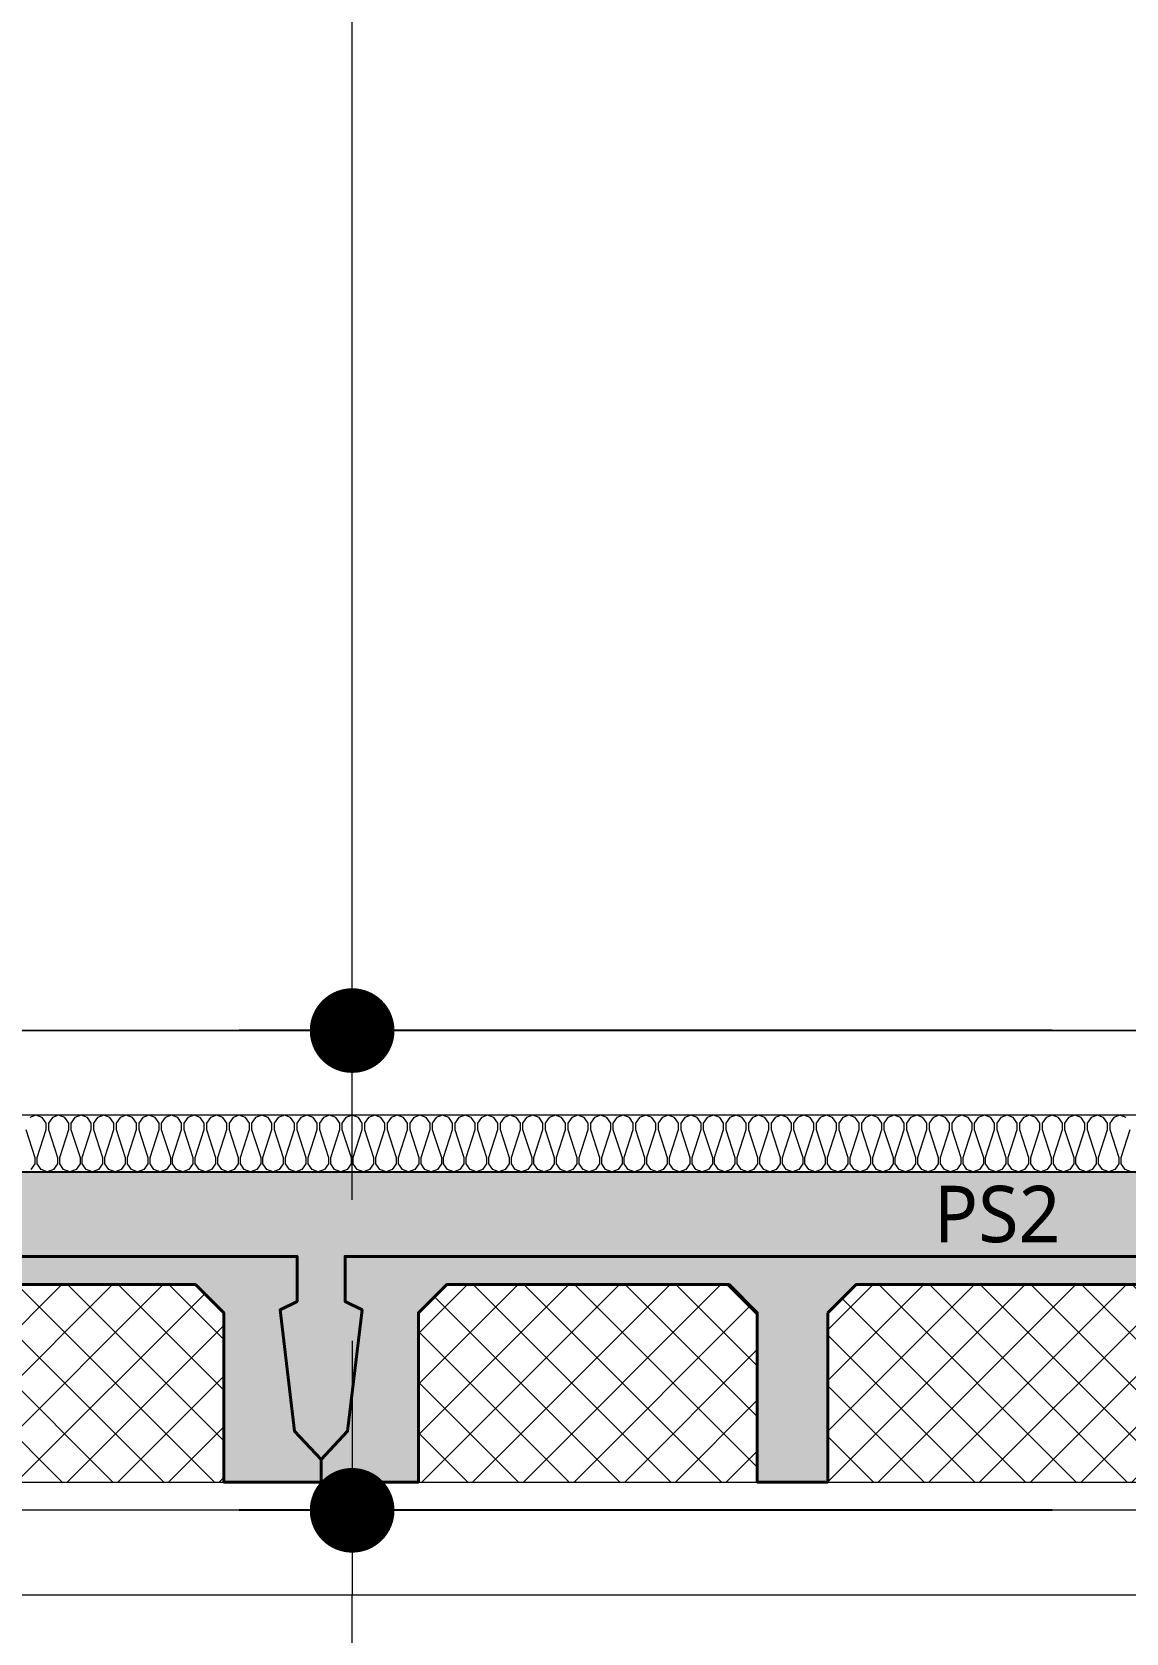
# Model space of a CAD drawing. Header units: millimetres. Extents: x 0 to 420000, y 0 to 297000.
# Drawn here: x 185406 to 187343, y 33383 to 36219 of the extents above; entities that cross this region are included whole.
import ezdxf
from ezdxf.enums import TextEntityAlignment as Align

# ---------------------------------------------------------------- set-up
doc = ezdxf.new("R2010")
doc.units = ezdxf.units.MM
doc.linetypes.add('0731_main_plan$0$form_$0$y-Landschaft$0$_$1$20120914_Verkehrsflächen_Grün$0$20120628_xref - Gammel$1$3_H-GL_F1_U3 - Default$0${ Offset Lines }', pattern=[0])
doc.linetypes.add('CEN', pattern=[62, 60, -1, 0, -1])
doc.layers.get('Defpoints').update_dxf_attribs({"color": 140})
for name, color, linetype, lineweight in [('A-AXIS-LINE', 1, 'CEN', 15), ('A-CONC-LIN1', 2, 'Continuous', 40), ('A-CONC-LIN2', 7, 'Continuous', 25), ('A-XXXX-FIN2', 6, 'Continuous', 20), ('A-XXXX-INSL1', 15, 'Continuous', 18), ('A-XXXX-INSL2', 8, 'Continuous', 18)]:
    doc.layers.add(name, color=color, linetype=linetype, lineweight=lineweight)
doc.layers.add('A-CONC-SOLD', color=253, linetype='CEN')
doc.layers.add('A-XXXX-NPLT', color=144, linetype='Continuous', lineweight=15, plot=False)
doc.styles.add('HY울릉도L', font='')
doc.styles.add('맑은고딕', font='')
doc.styles.get('HY울릉도L').set_extended_font_data('HYwulM')
doc.styles.get('맑은고딕').set_extended_font_data('Malgun Gothic')
doc.dimstyles.new('CDIM', dxfattribs={"dimtxt": 3, "dimasz": 1.5, "dimexe": 2, "dimexo": 1, "dimgap": 1, "dimtad": 1, "dimdec": 0, "dimrnd": 0.5, "dimzin": 0, "dimdsep": 32, "dimlunit": 6, "dimtxsty": 'HY울릉도L', "dimblk1": '_CIDOT', "dimblk2": '_CIDOT', "dimsah": 1, "dimcen": 5.5, "dimclrd": 2, "dimclre": 2, "dimclrt": 7, "dimadec": 0, "dimazin": 0, "dimtfac": 1, "dimtdec": 0, "dimtix": 1, "dimtmove": 2, "dimatfit": 1, "dimldrblk": '_CIDOT', "dimfxl": 1, "dimtolj": 1, "dimtzin": 0, "dimlwd": -1, "dimarcsym": 0})

# ---------------------------------------------------------------- blocks, each defined once
blk = doc.blocks.new('axis(211208)')
at = {"layer": 'A-AXIS-LINE', "ltscale": 1000}
for p, q in [((4631788.1, -431118.7), (4955413.1, -431118.7)), ((4631788.1, -432118.7), (4955413.1, -432118.7))]:
    blk.add_line(p, q, dxfattribs=at)
blk = doc.blocks.new('PS2')
at = {"layer": 'A-CONC-SOLD'}
h = blk.add_hatch(color=256, dxfattribs=at)
h.dxf.hatch_style = 1
h.paths.add_polyline_path([(1197.5, 0), (-1197.5, 0), (-1197.5, -510), (-1150.5, -460), (-1125, -245), (-1155, -230), (-1155, -150), (1155, -150), (1155, -230), (1125, -245), (1150.5, -460), (1197.5, -510)])
h = blk.add_hatch(color=256, dxfattribs=at)
h.dxf.hatch_style = 1
h.paths.add_polyline_path([(-1150.5, -460), (-1197.5, -510), (-1197.5, -550), (-1025, -550), (-1025, -510), (-1025, -250), (-975, -200), (-475, -200), (-425, -250), (-425, -510), (-425, -550), (-300, -550), (-300, -510), (-300, -250), (-250, -200), (250, -200), (300, -250), (300, -510), (300, -550), (425, -550), (425, -510), (425, -250), (475, -200), (975, -200), (1025, -250), (1025, -510), (1025, -550), (1197.5, -550), (1197.5, -510), (1150.5, -460), (1125, -245), (1155, -230), (1155, -150), (-1155, -150), (-1155, -230), (-1125, -245)])
at = {"layer": 'A-XXXX-INSL2'}
h = blk.add_hatch(dxfattribs=at)
h.set_pattern_fill('ANSI37', color=256, scale=20)
h.set_pattern_definition([(45, (-289951.5, -41968), (-44.90128, 44.90128), []), (135, (-289951.5, -41968), (-44.90128, -44.90128), [])])
h.paths.add_polyline_path([(-975, -200), (-1025, -250), (-1025, -510), (-1025, -550), (-425, -550), (-425, -510), (-425, -250), (-475, -200)])
h.paths.add_polyline_path([(-250, -200), (-300, -250), (-300, -510), (-300, -550), (300, -550), (300, -510), (300, -250), (250, -200)])
h.paths.add_polyline_path([(425, -510), (425, -550), (1025, -550), (1025, -510), (1025, -250), (975, -200), (475, -200), (425, -250)])
at = {"layer": 'A-CONC-LIN1', "color": 2, "linetype": '0731_main_plan$0$form_$0$y-Landschaft$0$_$1$20120914_Verkehrsflächen_Grün$0$20120628_xref - Gammel$1$3_H-GL_F1_U3 - Default$0${ Offset Lines }'}
blk.add_lwpolyline([(-300, -250), (-300, -510), (-300, -510), (-300, -550), (-425, -550), (-425, -510), (-425, -510), (-425, -250), (-475, -200), (-975, -200), (-1025, -250), (-1025, -510), (-1025, -510), (-1025, -550), (-1197.5, -550), (-1197.5, -510), (-1150.5, -460), (-1125, -245), (-1155, -230), (-1155, -150), (1155, -150), (1155, -230), (1125, -245), (1150.5, -460), (1197.5, -510), (1197.5, -550), (1025, -550), (1025, -510), (1025, -510), (1025, -250), (975, -200), (475, -200), (425, -250), (425, -510), (425, -510), (425, -550), (300, -550), (300, -510), (300, -510), (300, -250), (250, -200), (-250, -200)], close=True, dxfattribs=at)
at = {"layer": 'A-CONC-LIN2'}
blk.add_line((-1197.5, 0), (1197.5, 0), dxfattribs=at)
at = {"layer": 'A-XXXX-NPLT'}
for p, q in [((-1025, -550), (-425, -550)), ((-300, -550), (300, -550)), ((425, -550), (1025, -550))]:
    blk.add_line(p, q, dxfattribs=at)
at = {"layer": 'A-XXXX-NPLT', "style": '맑은고딕'}
blk.add_text('PS2', height=100, dxfattribs=at).set_placement((0, -75), align=Align.MIDDLE)
blk = doc.blocks.new('지하2층')
at = {"layer": 'A-XXXX-FIN2'}
blk.add_line((4758723.8, -391118.7), (4737273.8, -391118.7), dxfattribs=at)
at = {"layer": 'A-XXXX-INSL1'}
blk.add_lwpolyline([(4758623.8, -391968.7), (4741073.8, -391968.7)], dxfattribs=at)
at = {"layer": 'A-XXXX-INSL2'}
blk.add_line((4758623.8, -391268.7), (4681723.8, -391268.7), dxfattribs=at)
for points in [[(4757663.8, -391368.7), (4757652.8, -391364.7), (4757645.8, -391354.7), (4757645.8, -391343.7), (4757661.8, -391293.7)], [(4757654.8, -391272.7), (4757643.8, -391268.7), (4757632.8, -391272.7), (4757625.8, -391282.7), (4757625.8, -391293.7), (4757641.8, -391343.7), (4757641.8, -391354.7), (4757634.8, -391364.7), (4757623.8, -391368.7), (4757612.8, -391364.7), (4757605.8, -391354.7), (4757605.8, -391343.7), (4757621.8, -391293.7), (4757621.8, -391282.7), (4757614.8, -391272.7), (4757603.8, -391268.7), (4757592.8, -391272.7), (4757585.8, -391282.7), (4757585.8, -391293.7), (4757601.8, -391343.7), (4757601.8, -391354.7), (4757594.8, -391364.7), (4757583.8, -391368.7), (4757572.8, -391364.7), (4757565.8, -391354.7), (4757565.8, -391343.7), (4757581.8, -391293.7), (4757581.8, -391282.7), (4757574.8, -391272.7), (4757563.8, -391268.7), (4757552.8, -391272.7), (4757545.8, -391282.7), (4757545.8, -391293.7), (4757561.8, -391343.7), (4757561.8, -391354.7), (4757554.8, -391364.7), (4757543.8, -391368.7), (4757532.8, -391364.7), (4757525.8, -391354.7), (4757525.8, -391343.7), (4757541.8, -391293.7), (4757541.8, -391282.7), (4757534.8, -391272.7), (4757523.8, -391268.7), (4757512.8, -391272.7), (4757505.8, -391282.7), (4757505.8, -391293.7), (4757521.8, -391343.7), (4757521.8, -391354.7), (4757514.8, -391364.7), (4757503.8, -391368.7), (4757492.8, -391364.7), (4757485.8, -391354.7), (4757485.8, -391343.7), (4757501.8, -391293.7), (4757501.8, -391282.7), (4757494.8, -391272.7), (4757483.8, -391268.7), (4757472.8, -391272.7), (4757465.8, -391282.7), (4757465.8, -391293.7), (4757481.8, -391343.7), (4757481.8, -391354.7), (4757474.8, -391364.7), (4757463.8, -391368.7), (4757452.8, -391364.7), (4757445.8, -391354.7), (4757445.8, -391343.7), (4757461.8, -391293.7), (4757461.8, -391282.7), (4757454.8, -391272.7), (4757443.8, -391268.7), (4757432.8, -391272.7), (4757425.8, -391282.7), (4757425.8, -391293.7), (4757441.8, -391343.7), (4757441.8, -391354.7), (4757434.8, -391364.7), (4757423.8, -391368.7), (4757412.8, -391364.7), (4757405.8, -391354.7), (4757405.8, -391343.7), (4757421.8, -391293.7), (4757421.8, -391282.7), (4757414.8, -391272.7), (4757403.8, -391268.7), (4757392.8, -391272.7), (4757385.8, -391282.7), (4757385.8, -391293.7), (4757401.8, -391343.7), (4757401.8, -391354.7), (4757394.8, -391364.7), (4757383.8, -391368.7), (4757372.8, -391364.7), (4757365.8, -391354.7), (4757365.8, -391343.7), (4757381.8, -391293.7), (4757381.8, -391282.7), (4757374.8, -391272.7), (4757363.8, -391268.7), (4757352.8, -391272.7), (4757345.8, -391282.7), (4757345.8, -391293.7), (4757361.8, -391343.7), (4757361.8, -391354.7), (4757354.8, -391364.7), (4757343.8, -391368.7), (4757332.8, -391364.7), (4757325.8, -391354.7), (4757325.8, -391343.7), (4757341.8, -391293.7), (4757341.8, -391282.7), (4757334.8, -391272.7), (4757323.8, -391268.7), (4757312.8, -391272.7), (4757305.8, -391282.7), (4757305.8, -391293.7), (4757321.8, -391343.7), (4757321.8, -391354.7), (4757314.8, -391364.7), (4757303.8, -391368.7), (4757292.8, -391364.7), (4757285.8, -391354.7), (4757285.8, -391343.7), (4757301.8, -391293.7), (4757301.8, -391282.7), (4757294.8, -391272.7), (4757283.8, -391268.7), (4757272.8, -391272.7), (4757265.8, -391282.7), (4757265.8, -391293.7), (4757281.8, -391343.7), (4757281.8, -391354.7), (4757274.8, -391364.7), (4757263.8, -391368.7), (4757252.8, -391364.7), (4757245.8, -391354.7), (4757245.8, -391343.7), (4757261.8, -391293.7), (4757261.8, -391282.7), (4757254.8, -391272.7), (4757243.8, -391268.7), (4757232.8, -391272.7), (4757225.8, -391282.7), (4757225.8, -391293.7), (4757241.8, -391343.7), (4757241.8, -391354.7), (4757234.8, -391364.7), (4757223.8, -391368.7), (4757212.8, -391364.7), (4757205.8, -391354.7), (4757205.8, -391343.7), (4757221.8, -391293.7), (4757221.8, -391282.7), (4757214.8, -391272.7), (4757203.8, -391268.7), (4757192.8, -391272.7), (4757185.8, -391282.7), (4757185.8, -391293.7), (4757201.8, -391343.7), (4757201.8, -391354.7), (4757194.8, -391364.7), (4757183.8, -391368.7), (4757172.8, -391364.7), (4757165.8, -391354.7), (4757165.8, -391343.7), (4757181.8, -391293.7), (4757181.8, -391282.7), (4757174.8, -391272.7), (4757163.8, -391268.7), (4757152.8, -391272.7), (4757145.8, -391282.7), (4757145.8, -391293.7), (4757161.8, -391343.7), (4757161.8, -391354.7), (4757154.8, -391364.7), (4757143.8, -391368.7), (4757132.8, -391364.7), (4757125.8, -391354.7), (4757125.8, -391343.7), (4757141.8, -391293.7), (4757141.8, -391282.7), (4757134.8, -391272.7), (4757123.8, -391268.7), (4757112.8, -391272.7), (4757105.8, -391282.7), (4757105.8, -391293.7), (4757121.8, -391343.7), (4757121.8, -391354.7), (4757114.8, -391364.7), (4757103.8, -391368.7), (4757092.8, -391364.7), (4757085.8, -391354.7), (4757085.8, -391343.7), (4757101.8, -391293.7), (4757101.8, -391282.7), (4757094.8, -391272.7), (4757083.8, -391268.7), (4757072.8, -391272.7), (4757065.8, -391282.7), (4757065.8, -391293.7), (4757081.8, -391343.7), (4757081.8, -391354.7), (4757074.8, -391364.7), (4757063.8, -391368.7), (4757052.8, -391364.7), (4757045.8, -391354.7), (4757045.8, -391343.7), (4757061.8, -391293.7), (4757061.8, -391282.7), (4757054.8, -391272.7), (4757043.8, -391268.7), (4757032.8, -391272.7), (4757025.8, -391282.7), (4757025.8, -391293.7), (4757041.8, -391343.7), (4757041.8, -391354.7), (4757034.8, -391364.7), (4757023.8, -391368.7), (4757012.8, -391364.7), (4757005.8, -391354.7), (4757005.8, -391343.7), (4757021.8, -391293.7), (4757021.8, -391282.7), (4757014.8, -391272.7), (4757003.8, -391268.7), (4756992.8, -391272.7), (4756985.8, -391282.7), (4756985.8, -391293.7), (4757001.8, -391343.7), (4757001.8, -391354.7), (4756994.8, -391364.7), (4756983.8, -391368.7), (4756972.8, -391364.7), (4756965.8, -391354.7), (4756965.8, -391343.7), (4756981.8, -391293.7), (4756981.8, -391282.7), (4756974.8, -391272.7), (4756963.8, -391268.7), (4756952.8, -391272.7), (4756945.8, -391282.7), (4756945.8, -391293.7), (4756961.8, -391343.7), (4756961.8, -391354.7), (4756954.8, -391364.7), (4756943.8, -391368.7), (4756932.8, -391364.7), (4756925.8, -391354.7), (4756925.8, -391343.7), (4756941.8, -391293.7), (4756941.8, -391282.7), (4756934.8, -391272.7), (4756923.8, -391268.7), (4756912.8, -391272.7), (4756905.8, -391282.7), (4756905.8, -391293.7), (4756921.8, -391343.7), (4756921.8, -391354.7), (4756914.8, -391364.7), (4756903.8, -391368.7), (4756892.8, -391364.7), (4756885.8, -391354.7), (4756885.8, -391343.7), (4756901.8, -391293.7), (4756901.8, -391282.7), (4756894.8, -391272.7), (4756883.8, -391268.7), (4756872.8, -391272.7), (4756865.8, -391282.7), (4756865.8, -391293.7), (4756881.8, -391343.7), (4756881.8, -391354.7), (4756874.8, -391364.7), (4756863.8, -391368.7), (4756852.8, -391364.7), (4756845.8, -391354.7), (4756845.8, -391343.7), (4756861.8, -391293.7), (4756861.8, -391282.7), (4756854.8, -391272.7), (4756843.8, -391268.7), (4756832.8, -391272.7), (4756825.8, -391282.7), (4756825.8, -391293.7), (4756841.8, -391343.7), (4756841.8, -391354.7), (4756834.8, -391364.7), (4756823.8, -391368.7), (4756812.8, -391364.7), (4756805.8, -391354.7), (4756805.8, -391343.7), (4756821.8, -391293.7), (4756821.8, -391282.7), (4756814.8, -391272.7), (4756803.8, -391268.7), (4756792.8, -391272.7), (4756785.8, -391282.7), (4756785.8, -391293.7), (4756801.8, -391343.7), (4756801.8, -391354.7), (4756794.8, -391364.7), (4756783.8, -391368.7), (4756772.8, -391364.7), (4756765.8, -391354.7), (4756765.8, -391343.7), (4756781.8, -391293.7), (4756781.8, -391282.7), (4756774.8, -391272.7), (4756763.8, -391268.7), (4756752.8, -391272.7), (4756745.8, -391282.7), (4756745.8, -391293.7), (4756761.8, -391343.7), (4756761.8, -391354.7), (4756754.8, -391364.7), (4756743.8, -391368.7), (4756732.8, -391364.7), (4756725.8, -391354.7), (4756725.8, -391343.7), (4756741.8, -391293.7), (4756741.8, -391282.7), (4756734.8, -391272.7), (4756723.8, -391268.7), (4756712.8, -391272.7), (4756705.8, -391282.7), (4756705.8, -391293.7), (4756721.8, -391343.7), (4756721.8, -391354.7), (4756714.8, -391364.7), (4756703.8, -391368.7), (4756692.8, -391364.7), (4756685.8, -391354.7), (4756685.8, -391343.7), (4756701.8, -391293.7), (4756701.8, -391282.7), (4756694.8, -391272.7), (4756683.8, -391268.7), (4756672.8, -391272.7), (4756665.8, -391282.7), (4756665.8, -391293.7), (4756681.8, -391343.7), (4756681.8, -391354.7), (4756674.8, -391364.7), (4756663.8, -391368.7), (4756652.8, -391364.7), (4756645.8, -391354.7), (4756645.8, -391343.7), (4756661.8, -391293.7), (4756661.8, -391282.7), (4756654.8, -391272.7), (4756643.8, -391268.7), (4756632.8, -391272.7), (4756625.8, -391282.7), (4756625.8, -391293.7), (4756641.8, -391343.7), (4756641.8, -391354.7), (4756634.8, -391364.7), (4756623.8, -391368.7), (4756612.8, -391364.7), (4756605.8, -391354.7), (4756605.8, -391343.7), (4756621.8, -391293.7), (4756621.8, -391282.7), (4756614.8, -391272.7), (4756603.8, -391268.7), (4756592.8, -391272.7), (4756585.8, -391282.7), (4756585.8, -391293.7), (4756601.8, -391343.7), (4756601.8, -391354.7), (4756594.8, -391364.7), (4756583.8, -391368.7), (4756572.8, -391364.7), (4756565.8, -391354.7), (4756565.8, -391343.7), (4756581.8, -391293.7), (4756581.8, -391282.7), (4756574.8, -391272.7), (4756563.8, -391268.7), (4756552.8, -391272.7), (4756545.8, -391282.7), (4756545.8, -391293.7), (4756561.8, -391343.7), (4756561.8, -391354.7), (4756554.8, -391364.7), (4756543.8, -391368.7), (4756532.8, -391364.7), (4756525.8, -391354.7), (4756525.8, -391343.7), (4756541.8, -391293.7), (4756541.8, -391282.7), (4756534.8, -391272.7), (4756523.8, -391268.7), (4756512.8, -391272.7), (4756505.8, -391282.7), (4756505.8, -391293.7), (4756521.8, -391343.7), (4756521.8, -391354.7), (4756514.8, -391364.7), (4756503.8, -391368.7), (4756492.8, -391364.7), (4756485.8, -391354.7), (4756485.8, -391343.7), (4756501.8, -391293.7), (4756501.8, -391282.7), (4756494.8, -391272.7), (4756483.8, -391268.7), (4756472.8, -391272.7), (4756465.8, -391282.7), (4756465.8, -391293.7), (4756481.8, -391343.7), (4756481.8, -391354.7), (4756474.8, -391364.7), (4756463.8, -391368.7), (4756452.8, -391364.7), (4756445.8, -391354.7), (4756445.8, -391343.7), (4756461.8, -391293.7), (4756461.8, -391282.7), (4756454.8, -391272.7), (4756443.8, -391268.7), (4756432.8, -391272.7), (4756425.8, -391282.7), (4756425.8, -391293.7), (4756441.8, -391343.7), (4756441.8, -391354.7), (4756434.8, -391364.7), (4756423.8, -391368.7), (4756412.8, -391364.7), (4756405.8, -391354.7), (4756405.8, -391343.7), (4756421.8, -391293.7), (4756421.8, -391282.7), (4756414.8, -391272.7), (4756403.8, -391268.7), (4756392.8, -391272.7), (4756385.8, -391282.7), (4756385.8, -391293.7), (4756401.8, -391343.7), (4756401.8, -391354.7), (4756394.8, -391364.7), (4756383.8, -391368.7), (4756372.8, -391364.7), (4756365.8, -391354.7), (4756365.8, -391343.7), (4756381.8, -391293.7), (4756381.8, -391282.7), (4756374.8, -391272.7), (4756363.8, -391268.7), (4756352.8, -391272.7), (4756345.8, -391282.7), (4756345.8, -391293.7), (4756361.8, -391343.7), (4756361.8, -391354.7), (4756354.8, -391364.7), (4756343.8, -391368.7), (4756332.8, -391364.7), (4756325.8, -391354.7), (4756325.8, -391343.7), (4756341.8, -391293.7), (4756341.8, -391282.7), (4756334.8, -391272.7), (4756323.8, -391268.7), (4756312.8, -391272.7), (4756305.8, -391282.7), (4756305.8, -391293.7), (4756321.8, -391343.7), (4756321.8, -391354.7), (4756314.8, -391364.7), (4756303.8, -391368.7), (4756292.8, -391364.7), (4756285.8, -391354.7), (4756285.8, -391343.7), (4756301.8, -391293.7), (4756301.8, -391282.7), (4756294.8, -391272.7), (4756283.8, -391268.7), (4756272.8, -391272.7), (4756265.8, -391282.7), (4756265.8, -391293.7), (4756281.8, -391343.7), (4756281.8, -391354.7), (4756274.8, -391364.7), (4756263.8, -391368.7), (4756252.8, -391364.7), (4756245.8, -391354.7), (4756245.8, -391343.7), (4756261.8, -391293.7), (4756261.8, -391282.7), (4756254.8, -391272.7), (4756243.8, -391268.7), (4756232.8, -391272.7), (4756225.8, -391282.7), (4756225.8, -391293.7), (4756241.8, -391343.7), (4756241.8, -391354.7), (4756234.8, -391364.7), (4756223.8, -391368.7), (4756212.8, -391364.7), (4756205.8, -391354.7), (4756205.8, -391343.7), (4756221.8, -391293.7), (4756221.8, -391282.7), (4756214.8, -391272.7), (4756203.8, -391268.7), (4756192.8, -391272.7), (4756185.8, -391282.7), (4756185.8, -391293.7), (4756201.8, -391343.7), (4756201.8, -391354.7), (4756194.8, -391364.7), (4756183.8, -391368.7), (4756172.8, -391364.7), (4756165.8, -391354.7), (4756165.8, -391343.7), (4756181.8, -391293.7), (4756181.8, -391282.7), (4756174.8, -391272.7), (4756163.8, -391268.7), (4756152.8, -391272.7), (4756145.8, -391282.7), (4756145.8, -391293.7), (4756161.8, -391343.7), (4756161.8, -391354.7), (4756154.8, -391364.7), (4756143.8, -391368.7), (4756132.8, -391364.7), (4756125.8, -391354.7), (4756125.8, -391343.7), (4756141.8, -391293.7), (4756141.8, -391282.7), (4756134.8, -391272.7), (4756123.8, -391268.7), (4756112.8, -391272.7), (4756105.8, -391282.7), (4756105.8, -391293.7), (4756121.8, -391343.7), (4756121.8, -391354.7), (4756114.8, -391364.7), (4756103.8, -391368.7), (4756092.8, -391364.7), (4756085.8, -391354.7), (4756085.8, -391343.7), (4756101.8, -391293.7), (4756101.8, -391282.7), (4756094.8, -391272.7), (4756083.8, -391268.7), (4756072.8, -391272.7), (4756065.8, -391282.7), (4756065.8, -391293.7), (4756081.8, -391343.7), (4756081.8, -391354.7), (4756074.8, -391364.7), (4756063.8, -391368.7), (4756052.8, -391364.7), (4756045.8, -391354.7), (4756045.8, -391343.7), (4756061.8, -391293.7), (4756061.8, -391282.7), (4756054.8, -391272.7), (4756043.8, -391268.7), (4756032.8, -391272.7), (4756025.8, -391282.7), (4756025.8, -391293.7), (4756041.8, -391343.7), (4756041.8, -391354.7), (4756034.8, -391364.7), (4756023.8, -391368.7), (4756012.8, -391364.7), (4756005.8, -391354.7), (4756005.8, -391343.7), (4756021.8, -391293.7), (4756021.8, -391282.7), (4756014.8, -391272.7), (4756003.8, -391268.7), (4755992.8, -391272.7), (4755985.8, -391282.7), (4755985.8, -391293.7), (4756001.8, -391343.7), (4756001.8, -391354.7), (4755994.8, -391364.7), (4755983.8, -391368.7), (4755972.8, -391364.7), (4755965.8, -391354.7), (4755965.8, -391343.7), (4755981.8, -391293.7), (4755981.8, -391282.7), (4755974.8, -391272.7), (4755963.8, -391268.7), (4755952.8, -391272.7), (4755945.8, -391282.7), (4755945.8, -391293.7), (4755961.8, -391343.7), (4755961.8, -391354.7), (4755954.8, -391364.7), (4755943.8, -391368.7), (4755932.8, -391364.7), (4755925.8, -391354.7), (4755925.8, -391343.7), (4755941.8, -391293.7), (4755941.8, -391282.7), (4755934.8, -391272.7), (4755923.8, -391268.7), (4755912.8, -391272.7), (4755905.8, -391282.7), (4755905.8, -391293.7), (4755921.8, -391343.7), (4755921.8, -391354.7), (4755914.8, -391364.7), (4755903.8, -391368.7), (4755892.8, -391364.7), (4755885.8, -391354.7), (4755885.8, -391343.7), (4755901.8, -391293.7), (4755901.8, -391282.7), (4755894.8, -391272.7), (4755883.8, -391268.7), (4755872.8, -391272.7), (4755865.8, -391282.7), (4755865.8, -391293.7), (4755881.8, -391343.7), (4755881.8, -391354.7), (4755874.8, -391364.7), (4755863.8, -391368.7), (4755852.8, -391364.7), (4755845.8, -391354.7), (4755845.8, -391343.7), (4755861.8, -391293.7), (4755861.8, -391282.7), (4755854.8, -391272.7), (4755843.8, -391268.7), (4755832.8, -391272.7), (4755825.8, -391282.7), (4755825.8, -391293.7), (4755841.8, -391343.7), (4755841.8, -391354.7), (4755834.8, -391364.7), (4755823.8, -391368.7), (4755812.8, -391364.7), (4755805.8, -391354.7), (4755805.8, -391343.7), (4755821.8, -391293.7), (4755821.8, -391282.7), (4755814.8, -391272.7), (4755803.8, -391268.7), (4755792.8, -391272.7), (4755785.8, -391282.7), (4755785.8, -391293.7), (4755801.8, -391343.7), (4755801.8, -391354.7), (4755794.8, -391364.7), (4755783.8, -391368.7), (4755772.8, -391364.7), (4755765.8, -391354.7), (4755765.8, -391343.7), (4755781.8, -391293.7), (4755781.8, -391282.7), (4755774.8, -391272.7), (4755763.8, -391268.7), (4755752.8, -391272.7), (4755745.8, -391282.7), (4755745.8, -391293.7), (4755761.8, -391343.7), (4755761.8, -391354.7), (4755754.8, -391364.7), (4755743.8, -391368.7), (4755732.8, -391364.7), (4755725.8, -391354.7), (4755725.8, -391343.7), (4755741.8, -391293.7), (4755741.8, -391282.7), (4755734.8, -391272.7), (4755723.8, -391268.7), (4755712.8, -391272.7)], [(4755705.8, -391293.7), (4755721.8, -391343.7), (4755721.8, -391354.7), (4755714.8, -391364.7)]]:
    blk.add_lwpolyline(points, dxfattribs=at)
for p in [(4755031.3, -391368.7), (4757426.3, -391368.7)]:
    blk.add_blockref('PS2', p)
blk = doc.blocks.new('_CIDOT')
at = {"color": 0, "linetype": 'ByBlock'}
blk.add_line((2, 0), (-1, 0), dxfattribs=at)
at = {"color": 0, "linetype": 'ByBlock', "const_width": 0.5}
blk.add_lwpolyline([(-0.25, 0, 1), (0.25, 0, 1)], format="xyb", close=True, dxfattribs=at)
blk = doc.blocks.new('*D149')
at = {"layer": 'A-XXXX-NPLT', "lineweight": -2, "transparency": 16777216}
for p, q in [((187212.5, 33600), (185772.5, 33600)), ((187212.5, 30050), (185772.5, 30050))]:
    blk.add_line(p, q, dxfattribs=at)
at = {"layer": 'A-XXXX-NPLT', "transparency": 16777216}
blk.add_line((185972.5, 30200), (185972.5, 33450), dxfattribs=at)
at = {"layer": 'Defpoints', "color": 0, "transparency": 16777216}
for p in [(185972.5, 33600), (187312.5, 33600), (187312.5, 30050)]:
    blk.add_point(p, dxfattribs=at)
at = {"layer": 'A-XXXX-NPLT', "transparency": 16777216, "xscale": 150, "yscale": 150, "zscale": 150}
for p, rotation in [((185972.5, 33600), 90), ((185972.5, 30050), 270)]:
    blk.add_blockref('_CIDOT', p, dxfattribs=dict(at, rotation=rotation))
at = {"layer": 'A-XXXX-NPLT', "color": 3, "transparency": 16777216, "insert": (185692.3, 31825), "char_height": 300, "attachment_point": 5, "rotation": 90, "style": '맑은고딕'}
blk.add_mtext('\\A1;3,550', dxfattribs=at)
blk = doc.blocks.new('*D151')
at = {"layer": 'A-XXXX-NPLT', "lineweight": -2, "transparency": 16777216}
for p, q in [((187212.5, 41050), (185772.5, 41050)), ((187212.5, 34450), (185772.5, 34450))]:
    blk.add_line(p, q, dxfattribs=at)
at = {"layer": 'A-XXXX-NPLT', "transparency": 16777216}
blk.add_line((185972.5, 34600), (185972.5, 40900), dxfattribs=at)
at = {"layer": 'Defpoints', "color": 0, "transparency": 16777216}
for p in [(185972.5, 41050), (187312.5, 41050), (187312.5, 34450)]:
    blk.add_point(p, dxfattribs=at)
at = {"layer": 'A-XXXX-NPLT', "transparency": 16777216, "xscale": 150, "yscale": 150, "zscale": 150}
for p, rotation in [((185972.5, 41050), 90), ((185972.5, 34450), 270)]:
    blk.add_blockref('_CIDOT', p, dxfattribs=dict(at, rotation=rotation))
at = {"layer": 'A-XXXX-NPLT', "color": 3, "transparency": 16777216, "insert": (185692.3, 37750), "char_height": 300, "attachment_point": 5, "rotation": 90, "style": '맑은고딕'}
blk.add_mtext('\\A1;6,600', dxfattribs=at)

msp = doc.modelspace()

# ---------------------------------------------------------------- block references
msp.add_blockref('지하2층', (-4570311.3, 425568.7))
at = {"layer": 'A-AXIS-LINE'}
msp.add_blockref('axis(211208)', (-4581588.1, 465568.7), dxfattribs=at)

# ---------------------------------------------------------------- dimensions: what is measured, and where the dimension line sits
at = {"layer": 'A-XXXX-NPLT'}
for p1, p2, picture, middle in [((187312.5, 34450), (187312.5, 41050), '*D151', (185692.3, 37750)), ((187312.5, 30050), (187312.5, 33600), '*D149', (185692.3, 31825))]:
    dim = msp.add_aligned_dim(p1=p1, p2=p2, distance=1340, dimstyle='CDIM', override={"dimscale": 100, "dimtxsty": '맑은고딕', "dimclrd": 256, "dimclre": 256, "dimclrt": 3}, dxfattribs=at)
    dim.commit()
    dim.dimension.update_dxf_attribs({"geometry": picture, "text_midpoint": middle})

doc.saveas('drawing.dxf')
